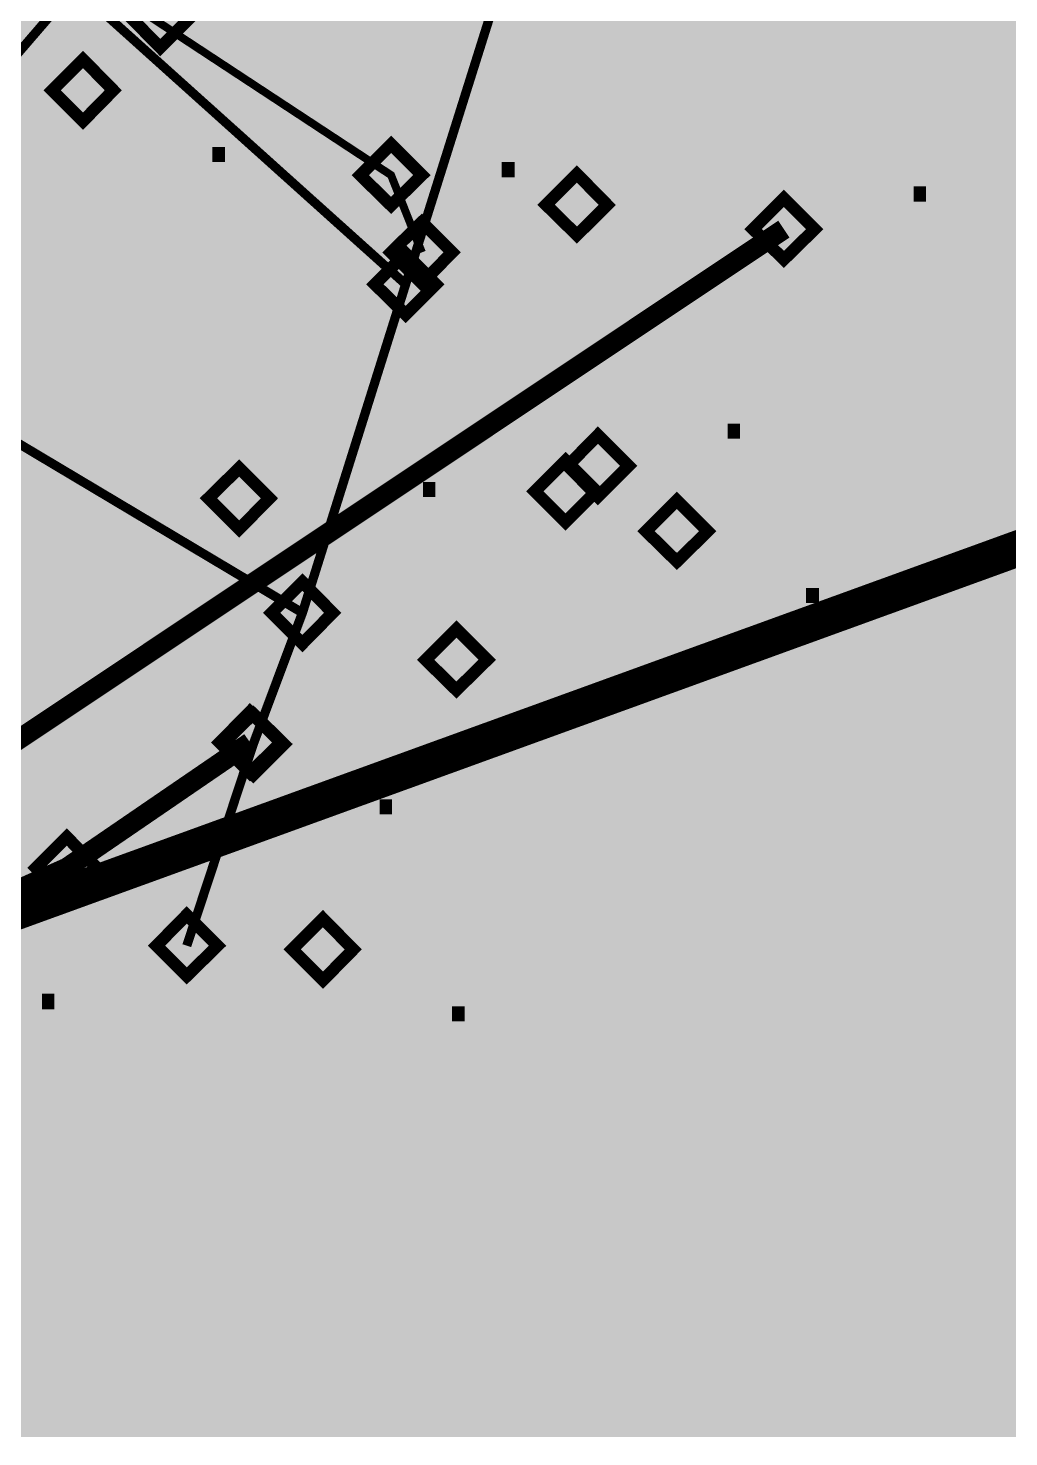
# Model space of a CAD drawing. Header units: millimetres. Extents: x 92 to 588, y 96 to 434.
# Drawn here: x 475.3 to 507.31, y 223.9 to 269.89 of the extents above; entities that cross this region are included whole.
import ezdxf

# ---------------------------------------------------------------- set-up
doc = ezdxf.new("R2010")
doc.units = ezdxf.units.MM
doc.layers.add('H', color=7, linetype='Continuous')
doc.layers.add('P', color=7, linetype='Continuous')

msp = doc.modelspace()

# ---------------------------------------------------------------- hatches: boundary and pattern name
at = {"layer": 'H', "linetype": 'Continuous'}
for points in [[(291.162, 223.903), (291.162, 433.788), (588.166, 433.788), (588.166, 223.903), (291.162, 223.903)], [(479.616, 269.252), (478.628, 270.258), (479.616, 271.263), (480.621, 270.258), (479.616, 269.252)], [(477.094, 266.853), (476.088, 267.859), (477.094, 268.864), (478.081, 267.859), (477.094, 266.853)], [(477.411, 265.513), (478.593, 267.788), (477.27, 267.788), (477.27, 268.088), (478.91, 268.088), (478.91, 267.7), (477.781, 265.513), (477.411, 265.513)], [(480.251, 265.513), (480.251, 266.395), (480.251, 266.677), (480.251, 267.682), (479.369, 266.677), (480.251, 266.677), (480.251, 266.395), (479.104, 266.395), (479.104, 266.765), (480.269, 268.088), (480.586, 268.088), (480.586, 266.677), (480.886, 266.677), (480.886, 266.395), (480.586, 266.395), (480.586, 265.513), (480.251, 265.513)], [(482.473, 265.513), (482.473, 265.777), (482.95, 265.777), (482.95, 267.506), (482.473, 267.506), (482.473, 267.735), (482.597, 267.753), (482.791, 267.788), (482.861, 267.823), (482.897, 267.841), (482.95, 267.894), (483.003, 268), (483.003, 268.106), (483.285, 268.106), (483.285, 265.777), (483.743, 265.777), (483.743, 265.513), (482.473, 265.513)], [(492.422, 264.966), (492.245, 264.984), (492.157, 265.019), (492.087, 265.054), (491.945, 265.125), (491.893, 265.178), (491.84, 265.231), (491.751, 265.354), (491.699, 265.495), (491.663, 265.654), (491.663, 265.724), (491.681, 265.83), (491.734, 266.024), (491.787, 266.113), (491.84, 266.201), (491.998, 266.342), (492.104, 266.395), (492.245, 266.254), (492.14, 266.148), (492.087, 266.077), (492.051, 266.007), (492.016, 265.848), (492.016, 265.76), (492.016, 265.636), (492.087, 265.442), (492.157, 265.372), (492.228, 265.301), (492.404, 265.231), (492.51, 265.213), (492.616, 265.213), (492.792, 265.283), (492.863, 265.354), (492.933, 265.425), (492.986, 265.601), (493.004, 265.707), (492.986, 265.777), (492.969, 265.901), (492.933, 265.954), (492.898, 266.007), (492.775, 266.095), (492.686, 266.148), (492.633, 266.183), (492.528, 266.218), (492.439, 266.254), (492.316, 266.307), (492.245, 266.254), (492.104, 266.395), (492.016, 266.465), (491.875, 266.589), (491.822, 266.642), (491.787, 266.712), (491.734, 266.889), (491.734, 266.977), (491.734, 267.047), (491.769, 267.188), (491.822, 267.312), (491.893, 267.418), (491.945, 267.471), (492.016, 267.506), (492.14, 267.577), (492.281, 267.629), (492.422, 267.665), (492.51, 267.665), (492.598, 267.665), (492.757, 267.629), (492.898, 267.594), (493.021, 267.524), (493.127, 267.435), (493.198, 267.33), (493.251, 267.206), (493.286, 267.065), (493.286, 266.994), (493.286, 266.924), (493.233, 266.748), (493.18, 266.659), (493.127, 266.571), (492.986, 266.448), (492.898, 266.395), (492.757, 266.536), (492.863, 266.659), (492.898, 266.712), (492.916, 266.783), (492.951, 266.924), (492.951, 266.994), (492.951, 267.083), (492.88, 267.224), (492.827, 267.294), (492.81, 267.312), (492.739, 267.365), (492.616, 267.4), (492.51, 267.4), (492.422, 267.4), (492.263, 267.347), (492.192, 267.294), (492.175, 267.277), (492.122, 267.206), (492.087, 267.1), (492.087, 267.012), (492.087, 266.959), (492.104, 266.853), (492.14, 266.8), (492.175, 266.765), (492.263, 266.677), (492.334, 266.642), (492.386, 266.606), (492.492, 266.553), (492.598, 266.518), (492.686, 266.483), (492.757, 266.536), (492.898, 266.395), (493.004, 266.324), (493.18, 266.201), (493.233, 266.13), (493.286, 266.042), (493.339, 265.848), (493.357, 265.742), (493.357, 265.654), (493.321, 265.495), (493.268, 265.372), (493.163, 265.231), (493.11, 265.178), (493.057, 265.125), (492.916, 265.037), (492.757, 264.984), (492.598, 264.966), (492.422, 264.966)], [(494.362, 264.966), (494.186, 264.984), (494.115, 265.019), (494.027, 265.054), (493.903, 265.125), (493.833, 265.178), (493.78, 265.231), (493.709, 265.354), (493.674, 265.425), (493.639, 265.495), (493.621, 265.654), (493.621, 265.724), (493.621, 265.83), (493.674, 266.024), (493.727, 266.113), (493.78, 266.201), (493.956, 266.342), (494.045, 266.395), (494.186, 266.254), (494.08, 266.148), (494.045, 266.077), (494.009, 266.007), (493.974, 265.848), (493.956, 265.76), (493.974, 265.636), (494.045, 265.442), (494.097, 265.372), (494.186, 265.301), (494.362, 265.231), (494.468, 265.213), (494.574, 265.213), (494.75, 265.283), (494.803, 265.354), (494.874, 265.425), (494.944, 265.601), (494.944, 265.707), (494.944, 265.777), (494.909, 265.901), (494.874, 265.954), (494.838, 266.007), (494.715, 266.095), (494.644, 266.148), (494.574, 266.183), (494.485, 266.218), (494.38, 266.254), (494.256, 266.307), (494.186, 266.254), (494.045, 266.395), (493.956, 266.465), (493.815, 266.589), (493.762, 266.642), (493.727, 266.712), (493.674, 266.889), (493.674, 266.977), (493.674, 267.047), (493.709, 267.188), (493.762, 267.312), (493.85, 267.418), (493.903, 267.471), (493.956, 267.506), (494.08, 267.577), (494.221, 267.629), (494.38, 267.665), (494.45, 267.665), (494.538, 267.665), (494.697, 267.629), (494.838, 267.594), (494.962, 267.524), (495.015, 267.471), (495.068, 267.435), (495.156, 267.33), (495.209, 267.206), (495.226, 267.065), (495.226, 266.994), (495.226, 266.924), (495.173, 266.748), (495.138, 266.659), (495.085, 266.571), (494.926, 266.448), (494.838, 266.395), (494.715, 266.536), (494.803, 266.659), (494.838, 266.712), (494.874, 266.783), (494.891, 266.924), (494.891, 266.994), (494.891, 267.083), (494.838, 267.224), (494.785, 267.294), (494.75, 267.312), (494.68, 267.365), (494.556, 267.4), (494.45, 267.4), (494.362, 267.4), (494.203, 267.347), (494.15, 267.294), (494.115, 267.277), (494.08, 267.206), (494.027, 267.1), (494.027, 267.012), (494.027, 266.959), (494.062, 266.853), (494.08, 266.8), (494.115, 266.765), (494.221, 266.677), (494.274, 266.642), (494.327, 266.606), (494.433, 266.553), (494.538, 266.518), (494.644, 266.483), (494.715, 266.536), (494.838, 266.395), (494.944, 266.324), (495.12, 266.201), (495.191, 266.13), (495.244, 266.042), (495.297, 265.848), (495.297, 265.742), (495.297, 265.654), (495.262, 265.495), (495.209, 265.372), (495.12, 265.231), (495.05, 265.178), (494.997, 265.125), (494.856, 265.037), (494.715, 264.984), (494.538, 264.966), (494.362, 264.966)], [(486.865, 265.019), (488.047, 267.294), (486.724, 267.294), (486.724, 267.594), (488.365, 267.594), (488.365, 267.206), (487.236, 265.019), (486.865, 265.019)], [(488.894, 265.019), (488.894, 265.283), (489.353, 265.283), (489.353, 267.012), (488.894, 267.012), (488.894, 267.241), (489.017, 267.259), (489.211, 267.294), (489.282, 267.33), (489.353, 267.4), (489.405, 267.506), (489.423, 267.612), (489.688, 267.612), (489.688, 265.283), (490.146, 265.283), (490.146, 265.019), (488.894, 265.019)], [(500.306, 264.225), (501.488, 266.501), (500.148, 266.501), (500.148, 266.8), (501.788, 266.8), (501.788, 266.412), (500.659, 264.225), (500.306, 264.225)], [(502.317, 264.225), (502.317, 264.472), (502.776, 264.472), (502.776, 266.218), (502.317, 266.218), (502.317, 266.448), (502.441, 266.448), (502.635, 266.483), (502.705, 266.518), (502.776, 266.606), (502.829, 266.712), (502.846, 266.818), (503.111, 266.818), (503.111, 264.472), (503.57, 264.472), (503.57, 264.225), (502.317, 264.225)], [(506.18, 264.225), (506.18, 265.107), (506.18, 265.389), (506.18, 266.395), (505.298, 265.389), (506.18, 265.389), (506.18, 265.107), (505.034, 265.107), (505.034, 265.478), (506.198, 266.8), (506.515, 266.8), (506.515, 265.389), (506.815, 265.389), (506.815, 265.107), (506.515, 265.107), (506.515, 264.225), (506.18, 264.225)], [(481.309, 265.513), (481.309, 266.007), (481.733, 266.007), (481.733, 265.513), (481.309, 265.513)], [(487.148, 264.102), (486.142, 265.089), (487.148, 266.095), (488.153, 265.089), (487.148, 264.102)], [(490.764, 265.019), (490.764, 265.513), (491.187, 265.513), (491.187, 265.019), (490.764, 265.019)], [(493.215, 263.132), (492.21, 264.119), (493.215, 265.125), (494.203, 264.119), (493.215, 263.132)], [(504.205, 264.225), (504.205, 264.719), (504.61, 264.719), (504.61, 264.225), (504.205, 264.225)], [(499.971, 262.338), (498.966, 263.326), (499.971, 264.331), (500.977, 263.326), (499.971, 262.338)], [(488.153, 261.562), (487.148, 262.567), (488.153, 263.555), (489.141, 262.567), (488.153, 261.562)], [(487.624, 260.539), (486.619, 261.526), (487.624, 262.532), (488.612, 261.526), (487.624, 260.539)], [(487.624, 260.539), (486.619, 261.526), (487.624, 262.532), (488.612, 261.526), (487.624, 260.539)], [(473.601, 259.18), (474.483, 261.756), (474.906, 261.756), (475.771, 259.18), (475.4, 259.18), (475.171, 259.904), (475.083, 260.186), (474.677, 261.403), (474.289, 260.186), (475.083, 260.186), (475.171, 259.904), (474.183, 259.904), (473.954, 259.18), (473.601, 259.18)], [(478.487, 258.986), (478.487, 261.579), (479.14, 261.579), (479.245, 261.579), (479.44, 261.562), (479.528, 261.544), (479.598, 261.509), (479.739, 261.456), (479.81, 261.421), (479.88, 261.368), (479.986, 261.244), (480.039, 261.156), (480.075, 261.085), (480.11, 260.909), (480.11, 260.803), (480.11, 260.715), (480.092, 260.556), (480.057, 260.486), (480.022, 260.398), (479.933, 260.274), (479.898, 260.221), (479.828, 260.151), (479.669, 260.062), (479.581, 260.027), (479.475, 259.992), (479.245, 259.957), (479.122, 259.957), (478.822, 259.957), (478.822, 260.256), (479.069, 260.256), (479.263, 260.256), (479.404, 260.274), (479.457, 260.309), (479.563, 260.362), (479.616, 260.398), (479.651, 260.45), (479.704, 260.521), (479.722, 260.574), (479.757, 260.662), (479.757, 260.786), (479.757, 260.856), (479.739, 260.962), (479.704, 261.015), (479.686, 261.068), (479.616, 261.156), (479.581, 261.174), (479.492, 261.227), (479.387, 261.262), (479.263, 261.279), (479.104, 261.279), (478.822, 261.279), (478.822, 260.256), (478.822, 259.957), (478.822, 258.986), (478.487, 258.986)], [(480.568, 258.986), (480.568, 259.251), (481.027, 259.251), (481.027, 260.98), (480.568, 260.98), (480.568, 261.227), (480.692, 261.227), (480.886, 261.262), (480.956, 261.297), (480.974, 261.315), (481.027, 261.368), (481.08, 261.491), (481.098, 261.579), (481.362, 261.579), (481.362, 259.251), (481.821, 259.251), (481.821, 258.986), (480.568, 258.986)], [(484.255, 258.986), (484.255, 261.262), (483.391, 261.262), (483.391, 261.579), (485.454, 261.579), (485.454, 261.262), (484.59, 261.262), (484.59, 258.986), (484.255, 258.986)], [(485.754, 258.986), (485.754, 261.579), (486.442, 261.579), (486.707, 261.579), (486.865, 261.562), (486.936, 261.544), (487.06, 261.509), (487.13, 261.473), (487.201, 261.438), (487.289, 261.332), (487.324, 261.279), (487.359, 261.209), (487.395, 261.068), (487.395, 260.997), (487.395, 260.909), (487.342, 260.733), (487.289, 260.662), (487.254, 260.592), (487.112, 260.486), (487.024, 260.433), (486.901, 260.609), (486.936, 260.644), (486.989, 260.697), (487.007, 260.75), (487.024, 260.838), (487.042, 260.944), (487.024, 261.033), (487.007, 261.103), (486.936, 261.191), (486.901, 261.209), (486.813, 261.262), (486.724, 261.279), (486.601, 261.279), (486.442, 261.279), (486.107, 261.279), (486.107, 260.521), (486.495, 260.521), (486.636, 260.521), (486.742, 260.539), (486.813, 260.556), (486.901, 260.609), (487.024, 260.433), (487.148, 260.398), (487.007, 260.133), (486.954, 260.168), (486.865, 260.203), (486.777, 260.221), (486.654, 260.239), (486.495, 260.239), (486.107, 260.239), (486.107, 259.286), (486.389, 259.286), (486.601, 259.286), (486.742, 259.304), (486.813, 259.322), (486.918, 259.357), (486.971, 259.392), (487.024, 259.427), (487.095, 259.498), (487.112, 259.551), (487.13, 259.586), (487.148, 259.71), (487.165, 259.763), (487.148, 259.833), (487.13, 259.957), (487.112, 260.009), (487.095, 260.062), (487.007, 260.133), (487.148, 260.398), (487.324, 260.274), (487.395, 260.203), (487.448, 260.115), (487.518, 259.904), (487.518, 259.78), (487.518, 259.692), (487.483, 259.516), (487.412, 259.374), (487.306, 259.251), (487.254, 259.198), (487.165, 259.145), (487.024, 259.057), (486.936, 259.039), (486.848, 259.022), (486.636, 258.986), (486.495, 258.986), (485.754, 258.986)], [(482.279, 259.957), (482.279, 260.274), (483.25, 260.274), (483.25, 259.957), (482.279, 259.957)], [(494.239, 256.482), (495.42, 258.775), (494.08, 258.775), (494.08, 259.075), (495.72, 259.075), (495.72, 258.687), (494.609, 256.482), (494.239, 256.482)], [(496.055, 256.482), (496.055, 256.852), (496.214, 257.011), (496.373, 257.17), (496.532, 257.311), (496.673, 257.469), (496.814, 257.628), (497.008, 257.893), (497.078, 257.999), (497.114, 258.087), (497.184, 258.298), (497.184, 258.404), (497.167, 258.51), (497.149, 258.581), (497.131, 258.634), (497.078, 258.687), (497.061, 258.722), (496.99, 258.775), (496.92, 258.792), (496.831, 258.828), (496.743, 258.828), (496.637, 258.828), (496.549, 258.81), (496.461, 258.775), (496.373, 258.739), (496.302, 258.722), (496.232, 258.669), (496.161, 258.634), (496.126, 258.598), (496.108, 258.969), (496.214, 259.022), (496.408, 259.075), (496.496, 259.092), (496.673, 259.128), (496.761, 259.128), (496.849, 259.128), (497.008, 259.11), (497.149, 259.057), (497.272, 258.986), (497.325, 258.933), (497.378, 258.881), (497.449, 258.775), (497.502, 258.651), (497.537, 258.493), (497.537, 258.422), (497.519, 258.263), (497.502, 258.14), (497.466, 258.016), (497.396, 257.893), (497.325, 257.787), (497.237, 257.681), (497.149, 257.558), (497.061, 257.452), (496.884, 257.275), (496.69, 257.081), (496.496, 256.905), (496.373, 256.782), (497.643, 256.782), (497.643, 256.482), (496.055, 256.482)], [(500.112, 256.482), (500.112, 257.381), (500.112, 257.663), (500.112, 258.669), (499.248, 257.663), (500.112, 257.663), (500.112, 257.381), (498.966, 257.381), (498.966, 257.734), (500.13, 259.075), (500.447, 259.075), (500.447, 257.663), (500.747, 257.663), (500.747, 257.381), (500.447, 257.381), (500.447, 256.482), (500.112, 256.482)], [(501.241, 256.482), (501.241, 256.746), (501.717, 256.746), (501.717, 258.493), (501.241, 258.493), (501.241, 258.722), (501.365, 258.722), (501.559, 258.757), (501.629, 258.792), (501.665, 258.81), (501.717, 258.863), (501.77, 258.986), (501.77, 259.075), (502.053, 259.075), (502.053, 256.746), (502.494, 256.746), (502.494, 256.482), (501.241, 256.482)], [(484.29, 254.577), (485.472, 256.852), (484.131, 256.852), (484.131, 257.17), (485.772, 257.17), (485.772, 256.782), (484.661, 254.577), (484.29, 254.577)], [(486.777, 254.524), (486.689, 254.524), (486.495, 254.541), (486.389, 254.577), (486.213, 254.612), (486.072, 254.683), (486.072, 255.053), (486.213, 254.965), (486.389, 254.894), (486.477, 254.859), (486.671, 254.824), (486.76, 254.824), (486.865, 254.824), (486.971, 254.859), (487.024, 254.877), (487.112, 254.929), (487.148, 254.965), (487.218, 255.053), (487.254, 255.141), (487.271, 255.176), (487.289, 255.3), (487.289, 255.441), (487.271, 255.547), (487.254, 255.6), (487.236, 255.635), (487.165, 255.723), (487.13, 255.741), (487.06, 255.794), (486.971, 255.811), (486.865, 255.829), (486.742, 255.829), (486.601, 255.829), (486.601, 256.129), (486.724, 256.129), (486.83, 256.129), (487.024, 256.182), (487.095, 256.235), (487.13, 256.27), (487.183, 256.323), (487.236, 256.446), (487.236, 256.552), (487.236, 256.605), (487.218, 256.693), (487.201, 256.729), (487.183, 256.764), (487.13, 256.817), (487.042, 256.87), (486.971, 256.905), (486.883, 256.905), (486.795, 256.923), (486.707, 256.905), (486.601, 256.887), (486.513, 256.87), (486.425, 256.834), (486.336, 256.799), (486.283, 256.764), (486.213, 256.729), (486.16, 256.693), (486.142, 257.064), (486.266, 257.117), (486.46, 257.17), (486.548, 257.187), (486.724, 257.205), (486.813, 257.223), (486.989, 257.205), (487.13, 257.187), (487.183, 257.152), (487.306, 257.099), (487.359, 257.064), (487.412, 257.028), (487.5, 256.923), (487.536, 256.87), (487.571, 256.799), (487.589, 256.676), (487.589, 256.588), (487.589, 256.482), (487.518, 256.305), (487.448, 256.217), (487.377, 256.147), (487.218, 256.041), (487.112, 256.005), (487.201, 255.97), (487.289, 255.935), (487.377, 255.882), (487.465, 255.829), (487.5, 255.776), (487.571, 255.688), (487.589, 255.635), (487.624, 255.564), (487.642, 255.423), (487.642, 255.353), (487.642, 255.265), (487.606, 255.106), (487.589, 255.018), (487.553, 254.947), (487.465, 254.824), (487.412, 254.771), (487.359, 254.7), (487.218, 254.612), (487.148, 254.577), (487.06, 254.559), (486.883, 254.524), (486.777, 254.524)], [(489.846, 254.524), (489.652, 254.524), (489.476, 254.559), (489.3, 254.612), (489.176, 254.665), (489.176, 255.035), (489.247, 255), (489.3, 254.965), (489.388, 254.929), (489.476, 254.894), (489.564, 254.859), (489.652, 254.841), (489.741, 254.824), (489.846, 254.824), (489.952, 254.824), (490.058, 254.859), (490.093, 254.877), (490.182, 254.947), (490.217, 254.982), (490.287, 255.071), (490.323, 255.159), (490.358, 255.265), (490.358, 255.406), (490.358, 255.476), (490.34, 255.582), (490.323, 255.635), (490.305, 255.67), (490.252, 255.741), (490.217, 255.776), (490.164, 255.811), (490.076, 255.847), (490.023, 255.864), (489.917, 255.882), (489.776, 255.9), (489.635, 255.882), (489.494, 255.864), (489.37, 255.847), (489.282, 255.829), (489.282, 257.17), (490.693, 257.17), (490.693, 256.852), (489.617, 256.852), (489.617, 256.164), (489.67, 256.182), (489.741, 256.182), (489.794, 256.182), (489.846, 256.182), (490.023, 256.182), (490.182, 256.147), (490.252, 256.129), (490.376, 256.076), (490.446, 256.023), (490.499, 255.97), (490.605, 255.847), (490.64, 255.776), (490.675, 255.706), (490.711, 255.512), (490.711, 255.406), (490.711, 255.3), (490.675, 255.141), (490.64, 255.053), (490.623, 254.982), (490.534, 254.841), (490.481, 254.771), (490.429, 254.718), (490.287, 254.63), (490.217, 254.594), (490.129, 254.559), (489.952, 254.524), (489.846, 254.524)], [(491.769, 254.524), (491.593, 254.541), (491.522, 254.577), (491.434, 254.612), (491.31, 254.683), (491.258, 254.735), (491.205, 254.788), (491.116, 254.912), (491.064, 255.053), (491.028, 255.212), (491.028, 255.282), (491.028, 255.388), (491.081, 255.582), (491.134, 255.67), (491.205, 255.758), (491.363, 255.9), (491.469, 255.953), (491.61, 255.829), (491.487, 255.706), (491.452, 255.635), (491.416, 255.564), (491.381, 255.406), (491.381, 255.318), (491.381, 255.212), (491.452, 255.018), (491.522, 254.929), (491.593, 254.859), (491.769, 254.788), (491.875, 254.771), (491.981, 254.788), (492.157, 254.841), (492.228, 254.912), (492.281, 254.982), (492.351, 255.159), (492.351, 255.265), (492.351, 255.335), (492.316, 255.476), (492.298, 255.512), (492.263, 255.564), (492.14, 255.653), (492.051, 255.706), (491.981, 255.741), (491.893, 255.776), (491.787, 255.829), (491.681, 255.864), (491.61, 255.829), (491.469, 255.953), (491.381, 256.023), (491.24, 256.147), (491.187, 256.217), (491.134, 256.288), (491.099, 256.446), (491.081, 256.535), (491.099, 256.605), (491.116, 256.746), (491.169, 256.87), (491.258, 256.976), (491.31, 257.028), (491.363, 257.081), (491.487, 257.152), (491.628, 257.187), (491.787, 257.223), (491.963, 257.223), (492.122, 257.187), (492.263, 257.152), (492.386, 257.081), (492.492, 256.993), (492.563, 256.887), (492.616, 256.764), (492.651, 256.64), (492.651, 256.57), (492.651, 256.482), (492.598, 256.305), (492.545, 256.217), (492.492, 256.129), (492.351, 256.005), (492.245, 255.953), (492.122, 256.094), (492.228, 256.217), (492.245, 256.288), (492.281, 256.341), (492.298, 256.482), (492.298, 256.552), (492.298, 256.64), (492.245, 256.782), (492.192, 256.852), (492.157, 256.87), (492.087, 256.923), (491.963, 256.958), (491.875, 256.958), (491.769, 256.958), (491.628, 256.905), (491.557, 256.87), (491.522, 256.834), (491.487, 256.782), (491.434, 256.658), (491.434, 256.588), (491.434, 256.517), (491.469, 256.411), (491.505, 256.358), (491.54, 256.323), (491.628, 256.235), (491.681, 256.199), (491.84, 256.129), (491.963, 256.076), (492.051, 256.041), (492.122, 256.094), (492.245, 255.953), (492.369, 255.882), (492.528, 255.758), (492.598, 255.688), (492.651, 255.6), (492.704, 255.406), (492.704, 255.3), (492.704, 255.212), (492.686, 255.071), (492.616, 254.929), (492.528, 254.806), (492.475, 254.735), (492.404, 254.683), (492.281, 254.612), (492.122, 254.541), (491.963, 254.524), (491.769, 254.524)], [(493.903, 254.594), (492.916, 255.6), (493.903, 256.605), (494.909, 255.6), (493.903, 254.594)], [(498.137, 256.482), (498.137, 256.976), (498.542, 256.976), (498.542, 256.482), (498.137, 256.482)], [(476.194, 253.501), (476.106, 253.501), (475.912, 253.518), (475.806, 253.554), (475.63, 253.589), (475.488, 253.659), (475.488, 254.03), (475.63, 253.942), (475.806, 253.871), (475.894, 253.836), (476.088, 253.801), (476.176, 253.801), (476.282, 253.801), (476.388, 253.836), (476.441, 253.853), (476.529, 253.906), (476.564, 253.942), (476.635, 254.03), (476.67, 254.118), (476.688, 254.153), (476.705, 254.277), (476.705, 254.347), (476.705, 254.418), (476.688, 254.524), (476.67, 254.577), (476.653, 254.612), (476.582, 254.683), (476.547, 254.718), (476.476, 254.771), (476.388, 254.788), (476.282, 254.806), (476.159, 254.806), (476.018, 254.806), (476.018, 255.088), (476.123, 255.088), (476.247, 255.106), (476.441, 255.159), (476.511, 255.212), (476.547, 255.229), (476.6, 255.3), (476.653, 255.423), (476.653, 255.529), (476.653, 255.582), (476.635, 255.67), (476.617, 255.706), (476.6, 255.741), (476.547, 255.794), (476.529, 255.811), (476.459, 255.847), (476.37, 255.864), (476.3, 255.882), (476.212, 255.882), (476.106, 255.882), (476.018, 255.864), (475.929, 255.847), (475.841, 255.811), (475.753, 255.776), (475.682, 255.741), (475.63, 255.706), (475.577, 255.67), (475.559, 256.023), (475.682, 256.094), (475.859, 256.147), (475.965, 256.164), (476.141, 256.182), (476.229, 256.182), (476.406, 256.182), (476.547, 256.147), (476.6, 256.129), (476.723, 256.076), (476.776, 256.041), (476.829, 256.005), (476.917, 255.9), (476.952, 255.847), (476.97, 255.776), (477.005, 255.653), (477.005, 255.564), (477.005, 255.459), (476.935, 255.282), (476.864, 255.194), (476.794, 255.123), (476.635, 255.018), (476.529, 254.982), (476.617, 254.947), (476.705, 254.912), (476.794, 254.859), (476.882, 254.788), (476.917, 254.753), (476.988, 254.665), (477.005, 254.612), (477.041, 254.541), (477.058, 254.4), (477.058, 254.242), (477.023, 254.065), (477.005, 253.995), (476.97, 253.924), (476.882, 253.801), (476.829, 253.73), (476.776, 253.677), (476.635, 253.589), (476.564, 253.554), (476.476, 253.536), (476.3, 253.501), (476.194, 253.501)], [(477.587, 253.554), (478.769, 255.829), (477.446, 255.829), (477.446, 256.129), (479.087, 256.129), (479.087, 255.741), (477.958, 253.554), (477.587, 253.554)], [(492.845, 253.765), (491.84, 254.771), (492.845, 255.776), (493.85, 254.771), (492.845, 253.765)], [(482.191, 253.536), (481.186, 254.541), (482.191, 255.529), (483.179, 254.541), (482.191, 253.536)], [(488.188, 254.577), (488.188, 255.071), (488.594, 255.071), (488.594, 254.577), (488.188, 254.577)], [(496.479, 252.478), (495.473, 253.465), (496.479, 254.471), (497.484, 253.465), (496.479, 252.478)], [(496.796, 251.119), (497.978, 253.395), (496.655, 253.395), (496.655, 253.712), (498.295, 253.712), (498.295, 253.324), (497.167, 251.119), (496.796, 251.119)], [(499.301, 251.067), (499.195, 251.067), (499.001, 251.084), (498.913, 251.119), (498.736, 251.172), (498.595, 251.225), (498.595, 251.596), (498.736, 251.508), (498.913, 251.437), (499.001, 251.402), (499.177, 251.366), (499.283, 251.366), (499.389, 251.366), (499.495, 251.402), (499.548, 251.419), (499.636, 251.472), (499.671, 251.508), (499.724, 251.596), (499.777, 251.684), (499.795, 251.719), (499.812, 251.843), (499.812, 251.984), (499.795, 252.09), (499.76, 252.143), (499.742, 252.178), (499.689, 252.266), (499.654, 252.284), (499.583, 252.337), (499.477, 252.354), (499.371, 252.372), (499.125, 252.372), (499.125, 252.672), (499.23, 252.672), (499.354, 252.672), (499.53, 252.725), (499.618, 252.778), (499.654, 252.813), (499.707, 252.866), (499.76, 252.989), (499.76, 253.095), (499.76, 253.148), (499.742, 253.236), (499.724, 253.271), (499.707, 253.307), (499.654, 253.36), (499.618, 253.377), (499.565, 253.413), (499.477, 253.448), (499.389, 253.448), (499.301, 253.465), (499.213, 253.448), (499.125, 253.43), (499.036, 253.413), (498.93, 253.377), (498.86, 253.342), (498.789, 253.307), (498.736, 253.271), (498.684, 253.236), (498.666, 253.607), (498.789, 253.659), (498.966, 253.712), (499.072, 253.73), (499.248, 253.748), (499.336, 253.765), (499.513, 253.748), (499.636, 253.73), (499.707, 253.695), (499.83, 253.642), (499.883, 253.607), (499.936, 253.571), (500.024, 253.465), (500.059, 253.413), (500.077, 253.342), (500.112, 253.218), (500.112, 253.13), (500.112, 253.024), (500.042, 252.848), (499.971, 252.76), (499.901, 252.689), (499.724, 252.583), (499.636, 252.548), (499.724, 252.513), (499.812, 252.478), (499.901, 252.425), (499.989, 252.372), (500.024, 252.319), (500.077, 252.231), (500.112, 252.178), (500.13, 252.107), (500.165, 251.966), (500.165, 251.896), (500.165, 251.807), (500.13, 251.649), (500.095, 251.56), (500.077, 251.49), (499.989, 251.366), (499.936, 251.313), (499.865, 251.243), (499.742, 251.155), (499.654, 251.119), (499.583, 251.102), (499.389, 251.067), (499.301, 251.067)], [(502.352, 251.067), (502.176, 251.067), (502, 251.102), (501.823, 251.155), (501.682, 251.208), (501.682, 251.578), (501.753, 251.543), (501.894, 251.472), (501.982, 251.437), (502.088, 251.402), (502.176, 251.384), (502.264, 251.366), (502.37, 251.366), (502.476, 251.366), (502.564, 251.402), (502.617, 251.419), (502.705, 251.49), (502.74, 251.525), (502.793, 251.613), (502.829, 251.702), (502.864, 251.807), (502.864, 251.948), (502.864, 252.019), (502.846, 252.125), (502.829, 252.178), (502.811, 252.213), (502.758, 252.284), (502.723, 252.319), (502.688, 252.354), (502.599, 252.389), (502.546, 252.407), (502.423, 252.425), (502.3, 252.442), (502.158, 252.425), (502.017, 252.407), (501.876, 252.389), (501.788, 252.372), (501.788, 253.712), (503.199, 253.712), (503.199, 253.395), (502.123, 253.395), (502.123, 252.707), (502.194, 252.725), (502.3, 252.725), (502.352, 252.725), (502.546, 252.725), (502.688, 252.689), (502.758, 252.672), (502.899, 252.619), (502.952, 252.566), (503.023, 252.513), (503.111, 252.389), (503.146, 252.319), (503.181, 252.248), (503.217, 252.054), (503.217, 251.948), (503.217, 251.843), (503.199, 251.684), (503.164, 251.596), (503.129, 251.525), (503.04, 251.384), (502.987, 251.313), (502.935, 251.261), (502.811, 251.172), (502.723, 251.137), (502.635, 251.102), (502.458, 251.067), (502.352, 251.067)], [(504.293, 251.067), (504.116, 251.084), (504.028, 251.119), (503.958, 251.155), (503.816, 251.225), (503.764, 251.278), (503.711, 251.331), (503.622, 251.455), (503.57, 251.596), (503.552, 251.754), (503.552, 251.843), (503.552, 251.931), (503.605, 252.125), (503.658, 252.213), (503.711, 252.301), (503.887, 252.442), (503.975, 252.495), (504.116, 252.372), (504.01, 252.248), (503.975, 252.178), (503.94, 252.107), (503.887, 251.948), (503.887, 251.86), (503.905, 251.754), (503.975, 251.56), (504.028, 251.472), (504.099, 251.402), (504.293, 251.331), (504.381, 251.313), (504.487, 251.331), (504.663, 251.384), (504.734, 251.455), (504.804, 251.525), (504.857, 251.702), (504.875, 251.807), (504.875, 251.878), (504.84, 252.019), (504.804, 252.054), (504.769, 252.107), (504.645, 252.195), (504.575, 252.248), (504.504, 252.284), (504.416, 252.319), (504.31, 252.372), (504.187, 252.407), (504.116, 252.372), (503.975, 252.495), (503.887, 252.566), (503.746, 252.689), (503.693, 252.76), (503.658, 252.83), (503.605, 252.989), (503.605, 253.077), (503.605, 253.148), (503.64, 253.289), (503.693, 253.413), (503.781, 253.518), (503.834, 253.571), (503.887, 253.624), (504.01, 253.695), (504.152, 253.73), (504.31, 253.765), (504.381, 253.765), (504.469, 253.765), (504.628, 253.73), (504.769, 253.695), (504.892, 253.624), (504.998, 253.536), (505.086, 253.43), (505.139, 253.307), (505.157, 253.183), (505.157, 253.113), (505.157, 253.024), (505.104, 252.848), (505.069, 252.76), (504.998, 252.672), (504.857, 252.548), (504.769, 252.495), (504.628, 252.636), (504.734, 252.76), (504.769, 252.83), (504.787, 252.883), (504.822, 253.024), (504.822, 253.095), (504.822, 253.183), (504.751, 253.324), (504.698, 253.395), (504.681, 253.413), (504.61, 253.465), (504.487, 253.501), (504.381, 253.501), (504.293, 253.501), (504.134, 253.448), (504.081, 253.413), (504.046, 253.377), (503.993, 253.324), (503.958, 253.201), (503.958, 253.13), (503.958, 253.06), (503.993, 252.954), (504.01, 252.901), (504.046, 252.866), (504.134, 252.778), (504.205, 252.742), (504.257, 252.707), (504.363, 252.672), (504.469, 252.619), (504.557, 252.583), (504.628, 252.636), (504.769, 252.495), (504.875, 252.425), (505.051, 252.301), (505.104, 252.231), (505.157, 252.143), (505.228, 251.948), (505.228, 251.843), (505.228, 251.754), (505.192, 251.613), (505.139, 251.472), (505.051, 251.349), (504.981, 251.278), (504.928, 251.225), (504.787, 251.155), (504.645, 251.084), (504.469, 251.067), (504.293, 251.067)], [(484.52, 249.532), (484.52, 252.125), (485.278, 252.125), (485.472, 252.09), (485.56, 252.072), (485.631, 252.054), (485.772, 252.001), (485.842, 251.966), (485.913, 251.913), (486.019, 251.772), (486.072, 251.702), (486.107, 251.631), (486.142, 251.437), (486.142, 251.331), (486.142, 251.261), (486.107, 251.102), (486.089, 251.014), (486.054, 250.943), (485.966, 250.82), (485.913, 250.767), (485.842, 250.696), (485.701, 250.608), (485.613, 250.573), (485.507, 250.537), (485.278, 250.502), (485.155, 250.502), (484.855, 250.502), (484.855, 250.784), (485.084, 250.784), (485.278, 250.802), (485.437, 250.82), (485.49, 250.837), (485.595, 250.908), (485.648, 250.943), (485.684, 250.978), (485.737, 251.067), (485.754, 251.119), (485.79, 251.208), (485.79, 251.331), (485.79, 251.402), (485.754, 251.508), (485.737, 251.56), (485.719, 251.613), (485.648, 251.684), (485.595, 251.719), (485.507, 251.772), (485.419, 251.807), (485.296, 251.825), (485.137, 251.825), (484.855, 251.825), (484.855, 250.784), (484.855, 250.502), (484.855, 249.532), (484.52, 249.532)], [(486.583, 249.532), (486.583, 249.797), (487.06, 249.797), (487.06, 251.525), (486.583, 251.525), (486.583, 251.772), (486.724, 251.772), (486.918, 251.807), (486.989, 251.843), (487.06, 251.913), (487.112, 252.037), (487.13, 252.125), (487.395, 252.125), (487.395, 249.797), (487.853, 249.797), (487.853, 249.532), (486.583, 249.532)], [(484.255, 249.797), (483.25, 250.802), (484.255, 251.807), (485.243, 250.802), (484.255, 249.797)], [(500.694, 251.119), (500.694, 251.613), (501.118, 251.613), (501.118, 251.119), (500.694, 251.119)], [(489.282, 248.28), (488.277, 249.267), (489.282, 250.273), (490.287, 249.267), (489.282, 248.28)], [(475.718, 246.057), (475.718, 246.428), (475.894, 246.586), (476.053, 246.745), (476.194, 246.886), (476.335, 247.045), (476.476, 247.204), (476.688, 247.468), (476.741, 247.574), (476.794, 247.662), (476.847, 247.874), (476.847, 247.98), (476.847, 248.068), (476.811, 248.156), (476.794, 248.209), (476.758, 248.262), (476.723, 248.297), (476.67, 248.35), (476.582, 248.368), (476.511, 248.403), (476.406, 248.403), (476.317, 248.403), (476.229, 248.385), (476.123, 248.35), (476.035, 248.315), (475.965, 248.28), (475.894, 248.244), (475.841, 248.209), (475.788, 248.174), (475.771, 248.544), (475.894, 248.597), (476.07, 248.65), (476.176, 248.668), (476.353, 248.703), (476.529, 248.703), (476.688, 248.668), (476.829, 248.632), (476.952, 248.562), (477.005, 248.509), (477.058, 248.456), (477.129, 248.35), (477.182, 248.209), (477.199, 248.068), (477.199, 247.997), (477.199, 247.839), (477.164, 247.715), (477.129, 247.592), (477.076, 247.468), (477.005, 247.362), (476.917, 247.257), (476.829, 247.133), (476.723, 247.027), (476.564, 246.851), (476.37, 246.657), (476.176, 246.48), (476.053, 246.357), (477.323, 246.357), (477.323, 246.057), (475.718, 246.057)], [(478.681, 246.057), (478.681, 246.957), (478.681, 247.221), (478.681, 248.244), (477.817, 247.221), (478.681, 247.221), (478.681, 246.957), (477.552, 246.957), (477.552, 247.309), (478.699, 248.65), (479.016, 248.65), (479.016, 247.221), (479.334, 247.221), (479.334, 246.957), (479.016, 246.957), (479.016, 246.057), (478.681, 246.057)], [(482.544, 245.581), (481.556, 246.569), (482.544, 247.574), (483.549, 246.569), (482.544, 245.581)], [(482.65, 245.51), (481.644, 246.516), (482.65, 247.503), (483.655, 246.516), (482.65, 245.51)], [(482.879, 244.223), (484.061, 246.498), (482.72, 246.498), (482.72, 246.816), (484.361, 246.816), (484.361, 246.428), (483.25, 244.223), (482.879, 244.223)], [(485.719, 244.223), (485.719, 245.122), (485.719, 245.387), (485.719, 246.41), (484.837, 245.387), (485.719, 245.387), (485.719, 245.122), (484.572, 245.122), (484.572, 245.475), (485.719, 246.816), (486.036, 246.816), (486.036, 245.387), (486.354, 245.387), (486.354, 245.122), (486.036, 245.122), (486.036, 244.223), (485.719, 244.223)], [(488.471, 244.17), (488.294, 244.205), (488.224, 244.223), (488.153, 244.258), (488.03, 244.346), (487.977, 244.399), (487.906, 244.487), (487.8, 244.664), (487.765, 244.787), (487.73, 244.911), (487.695, 245.193), (487.695, 245.528), (487.73, 245.828), (487.765, 245.969), (487.8, 246.11), (487.906, 246.339), (487.977, 246.445), (488.047, 246.533), (488.224, 246.692), (488.347, 246.745), (488.453, 246.798), (488.718, 246.851), (488.859, 246.851), (488.929, 246.851), (489.017, 246.851), (489.088, 246.833), (489.141, 246.816), (489.141, 246.498), (489.07, 246.516), (489, 246.533), (488.912, 246.551), (488.806, 246.551), (488.718, 246.551), (488.576, 246.533), (488.453, 246.48), (488.33, 246.392), (488.277, 246.339), (488.241, 246.286), (488.153, 246.145), (488.1, 245.987), (488.065, 245.793), (488.047, 245.687), (488.153, 245.51), (488.047, 245.457), (488.047, 245.404), (488.047, 245.369), (488.047, 245.334), (488.047, 245.281), (488.047, 245.157), (488.065, 244.946), (488.1, 244.858), (488.118, 244.769), (488.188, 244.646), (488.224, 244.611), (488.294, 244.523), (488.382, 244.487), (488.453, 244.452), (488.559, 244.452), (488.647, 244.47), (488.788, 244.505), (488.859, 244.575), (488.894, 244.611), (488.912, 244.646), (488.965, 244.734), (489.017, 244.911), (489.017, 245.052), (489.017, 245.122), (489, 245.263), (488.982, 245.316), (488.947, 245.369), (488.876, 245.457), (488.841, 245.493), (488.806, 245.528), (488.735, 245.563), (488.682, 245.581), (488.594, 245.581), (488.506, 245.598), (488.382, 245.581), (488.277, 245.563), (488.153, 245.51), (488.047, 245.687), (488.171, 245.775), (488.294, 245.828), (488.365, 245.845), (488.506, 245.881), (488.594, 245.881), (488.735, 245.863), (488.859, 245.845), (488.912, 245.828), (489.035, 245.775), (489.088, 245.722), (489.159, 245.669), (489.264, 245.528), (489.3, 245.457), (489.335, 245.369), (489.37, 245.175), (489.37, 245.069), (489.37, 244.963), (489.335, 244.787), (489.3, 244.699), (489.264, 244.611), (489.176, 244.47), (489.123, 244.417), (489.07, 244.364), (488.929, 244.258), (488.859, 244.24), (488.788, 244.205), (488.629, 244.17), (488.471, 244.17)], [(490.464, 244.17), (490.376, 244.17), (490.199, 244.205), (490.111, 244.223), (490.04, 244.258), (489.899, 244.328), (489.846, 244.381), (489.794, 244.434), (489.705, 244.558), (489.67, 244.628), (489.652, 244.717), (489.617, 244.858), (489.617, 244.946), (489.617, 245.034), (489.688, 245.228), (489.741, 245.316), (489.794, 245.404), (489.952, 245.546), (490.058, 245.598), (490.199, 245.475), (490.093, 245.352), (490.04, 245.281), (490.005, 245.21), (489.97, 245.052), (489.97, 244.963), (489.97, 244.858), (490.04, 244.664), (490.111, 244.575), (490.182, 244.505), (490.358, 244.434), (490.464, 244.417), (490.57, 244.434), (490.746, 244.505), (490.817, 244.558), (490.87, 244.628), (490.94, 244.805), (490.94, 244.911), (490.94, 244.981), (490.922, 245.122), (490.887, 245.157), (490.852, 245.21), (490.728, 245.316), (490.64, 245.352), (490.57, 245.387), (490.481, 245.422), (490.393, 245.475), (490.27, 245.51), (490.199, 245.475), (490.058, 245.598), (489.97, 245.669), (489.829, 245.793), (489.776, 245.863), (489.741, 245.934), (489.688, 246.092), (489.688, 246.181), (489.688, 246.269), (489.705, 246.392), (489.776, 246.516), (489.846, 246.622), (489.899, 246.674), (489.952, 246.727), (490.076, 246.798), (490.217, 246.851), (490.376, 246.868), (490.464, 246.868), (490.552, 246.868), (490.711, 246.851), (490.852, 246.798), (490.975, 246.727), (491.028, 246.692), (491.081, 246.639), (491.152, 246.533), (491.205, 246.41), (491.24, 246.286), (491.24, 246.216), (491.24, 246.128), (491.187, 245.951), (491.134, 245.863), (491.081, 245.793), (490.94, 245.651), (490.852, 245.598), (490.711, 245.74), (490.817, 245.863), (490.852, 245.934), (490.87, 245.987), (490.905, 246.128), (490.905, 246.216), (490.887, 246.286), (490.834, 246.445), (490.781, 246.498), (490.746, 246.533), (490.675, 246.569), (490.552, 246.604), (490.464, 246.622), (490.376, 246.604), (490.217, 246.551), (490.146, 246.516), (490.129, 246.48), (490.076, 246.428), (490.04, 246.322), (490.023, 246.233), (490.04, 246.163), (490.058, 246.057), (490.093, 246.004), (490.129, 245.969), (490.217, 245.881), (490.27, 245.845), (490.34, 245.81), (490.446, 245.775), (490.552, 245.722), (490.64, 245.687), (490.711, 245.74), (490.852, 245.598), (490.958, 245.528), (491.116, 245.404), (491.187, 245.334), (491.24, 245.263), (491.293, 245.069), (491.31, 244.946), (491.293, 244.858), (491.275, 244.717), (491.205, 244.575), (491.116, 244.452), (491.064, 244.399), (490.993, 244.328), (490.87, 244.258), (490.711, 244.205), (490.552, 244.17), (490.464, 244.17)], [(486.777, 244.223), (486.777, 244.717), (487.183, 244.717), (487.183, 244.223), (486.777, 244.223)], [(476.564, 241.471), (475.559, 242.476), (476.564, 243.482), (477.552, 242.476), (476.564, 241.471)], [(480.48, 238.949), (479.492, 239.936), (480.48, 240.942), (481.486, 239.936), (480.48, 238.949)], [(484.925, 238.807), (483.92, 239.813), (484.925, 240.818), (485.913, 239.813), (484.925, 238.807)], [(477.411, 237.802), (477.235, 237.82), (477.041, 237.855), (476.882, 237.89), (476.741, 237.961), (476.741, 238.331), (476.811, 238.296), (476.952, 238.225), (477.041, 238.19), (477.146, 238.155), (477.235, 238.137), (477.323, 238.12), (477.411, 238.102), (477.517, 238.12), (477.623, 238.155), (477.676, 238.173), (477.746, 238.225), (477.781, 238.261), (477.852, 238.349), (477.887, 238.455), (477.923, 238.561), (477.923, 238.684), (477.923, 238.755), (477.905, 238.86), (477.887, 238.913), (477.87, 238.949), (477.817, 239.037), (477.781, 239.054), (477.746, 239.09), (477.64, 239.143), (477.587, 239.16), (477.482, 239.178), (477.358, 239.178), (477.217, 239.178), (477.076, 239.16), (476.935, 239.143), (476.847, 239.125), (476.847, 240.448), (478.258, 240.448), (478.258, 240.148), (477.182, 240.148), (477.182, 239.46), (477.235, 239.46), (477.358, 239.478), (477.411, 239.478), (477.605, 239.46), (477.746, 239.443), (477.817, 239.425), (477.94, 239.354), (478.011, 239.301), (478.064, 239.266), (478.17, 239.143), (478.205, 239.072), (478.24, 238.984), (478.275, 238.807), (478.275, 238.684), (478.275, 238.596), (478.24, 238.419), (478.222, 238.331), (478.187, 238.261), (478.099, 238.12), (478.046, 238.067), (477.993, 238.014), (477.852, 237.908), (477.781, 237.873), (477.693, 237.855), (477.517, 237.82), (477.411, 237.802)], [(478.857, 237.855), (478.857, 238.12), (479.334, 238.12), (479.334, 239.866), (478.857, 239.866), (478.857, 240.095), (478.981, 240.095), (479.175, 240.13), (479.245, 240.166), (479.281, 240.183), (479.334, 240.254), (479.387, 240.36), (479.387, 240.448), (479.669, 240.448), (479.669, 238.12), (480.11, 238.12), (480.11, 237.855), (478.857, 237.855)], [(485.243, 237.467), (486.425, 239.742), (485.084, 239.742), (485.084, 240.042), (486.724, 240.042), (486.724, 239.654), (485.613, 237.467), (485.243, 237.467)], [(488.083, 237.467), (488.083, 238.349), (488.083, 238.631), (488.083, 239.637), (487.201, 238.631), (488.083, 238.631), (488.083, 238.349), (486.936, 238.349), (486.936, 238.719), (488.083, 240.042), (488.4, 240.042), (488.4, 238.631), (488.718, 238.631), (488.718, 238.349), (488.4, 238.349), (488.4, 237.467), (488.083, 237.467)], [(490.887, 237.396), (490.781, 237.414), (490.605, 237.432), (490.534, 237.467), (490.446, 237.485), (490.323, 237.573), (490.252, 237.626), (490.217, 237.679), (490.129, 237.802), (490.093, 237.873), (490.076, 237.943), (490.04, 238.102), (490.04, 238.173), (490.04, 238.278), (490.093, 238.472), (490.146, 238.561), (490.217, 238.649), (490.376, 238.79), (490.481, 238.843), (490.623, 238.702), (490.499, 238.596), (490.464, 238.525), (490.429, 238.455), (490.393, 238.296), (490.393, 238.208), (490.393, 238.084), (490.464, 237.89), (490.534, 237.82), (490.605, 237.749), (490.781, 237.661), (490.887, 237.661), (490.993, 237.661), (491.169, 237.732), (491.24, 237.802), (491.293, 237.855), (491.363, 238.049), (491.363, 238.155), (491.363, 238.225), (491.328, 238.349), (491.31, 238.402), (491.275, 238.455), (491.152, 238.543), (491.064, 238.596), (490.993, 238.631), (490.905, 238.666), (490.799, 238.702), (490.693, 238.755), (490.623, 238.702), (490.481, 238.843), (490.393, 238.913), (490.235, 239.037), (490.199, 239.09), (490.146, 239.16), (490.111, 239.337), (490.093, 239.425), (490.111, 239.495), (490.129, 239.637), (490.182, 239.76), (490.27, 239.866), (490.323, 239.919), (490.376, 239.954), (490.499, 240.025), (490.64, 240.078), (490.799, 240.113), (490.975, 240.113), (491.134, 240.078), (491.275, 240.042), (491.399, 239.972), (491.452, 239.919), (491.505, 239.866), (491.575, 239.778), (491.628, 239.654), (491.663, 239.513), (491.663, 239.443), (491.646, 239.354), (491.61, 239.196), (491.557, 239.107), (491.505, 239.019), (491.363, 238.896), (491.258, 238.843), (491.134, 238.984), (491.24, 239.107), (491.258, 239.16), (491.293, 239.231), (491.31, 239.372), (491.31, 239.443), (491.31, 239.531), (491.258, 239.672), (491.205, 239.742), (491.169, 239.76), (491.099, 239.813), (490.975, 239.848), (490.887, 239.848), (490.781, 239.848), (490.64, 239.795), (490.57, 239.742), (490.534, 239.725), (490.499, 239.654), (490.446, 239.548), (490.446, 239.46), (490.446, 239.407), (490.481, 239.301), (490.517, 239.248), (490.552, 239.213), (490.64, 239.125), (490.693, 239.09), (490.764, 239.054), (490.852, 239.002), (490.958, 238.966), (491.064, 238.931), (491.134, 238.984), (491.258, 238.843), (491.363, 238.772), (491.54, 238.649), (491.61, 238.578), (491.663, 238.49), (491.716, 238.296), (491.716, 238.19), (491.716, 238.102), (491.681, 237.943), (491.628, 237.82), (491.54, 237.679), (491.487, 237.626), (491.416, 237.573), (491.293, 237.485), (491.134, 237.432), (490.975, 237.414), (490.887, 237.396)], [(492.863, 237.414), (492.775, 237.414), (492.616, 237.449), (492.545, 237.467), (492.475, 237.502), (492.351, 237.59), (492.281, 237.643), (492.228, 237.714), (492.122, 237.908), (492.087, 238.014), (492.051, 238.137), (492.016, 238.437), (491.998, 238.596), (491.998, 238.772), (492.034, 239.072), (492.069, 239.213), (492.104, 239.337), (492.21, 239.584), (492.281, 239.672), (492.369, 239.778), (492.545, 239.919), (492.651, 239.989), (492.757, 240.042), (493.021, 240.095), (493.163, 240.095), (493.251, 240.095), (493.321, 240.095), (493.392, 240.078), (493.462, 240.06), (493.462, 239.725), (493.392, 239.76), (493.304, 239.778), (493.215, 239.795), (493.11, 239.795), (493.039, 239.795), (492.898, 239.76), (492.757, 239.707), (492.651, 239.637), (492.598, 239.584), (492.545, 239.531), (492.475, 239.39), (492.404, 239.231), (492.369, 239.037), (492.351, 238.931), (492.475, 238.755), (492.351, 238.684), (492.351, 238.649), (492.351, 238.613), (492.351, 238.402), (492.386, 238.173), (492.404, 238.084), (492.439, 238.014), (492.492, 237.89), (492.545, 237.837), (492.616, 237.767), (492.686, 237.732), (492.775, 237.696), (492.863, 237.696), (492.969, 237.696), (493.092, 237.749), (493.163, 237.802), (493.198, 237.837), (493.233, 237.873), (493.286, 237.978), (493.321, 238.137), (493.321, 238.296), (493.321, 238.367), (493.304, 238.508), (493.268, 238.613), (493.198, 238.702), (493.145, 238.737), (493.11, 238.772), (493.039, 238.807), (493.004, 238.807), (492.916, 238.825), (492.827, 238.825), (492.704, 238.825), (492.58, 238.79), (492.475, 238.755), (492.351, 238.931), (492.492, 239.019), (492.616, 239.072), (492.686, 239.09), (492.827, 239.107), (492.898, 239.107), (493.039, 239.107), (493.163, 239.09), (493.215, 239.072), (493.339, 239.002), (493.392, 238.966), (493.462, 238.913), (493.568, 238.772), (493.604, 238.684), (493.639, 238.596), (493.674, 238.402), (493.674, 238.296), (493.674, 238.208), (493.639, 238.014), (493.621, 237.926), (493.586, 237.855), (493.498, 237.714), (493.445, 237.661), (493.374, 237.59), (493.251, 237.502), (493.18, 237.467), (493.11, 237.449), (492.951, 237.414), (492.863, 237.414)], [(475.753, 237.855), (475.753, 238.367), (476.159, 238.367), (476.159, 237.855), (475.753, 237.855)], [(489.141, 237.467), (489.141, 237.961), (489.547, 237.961), (489.547, 237.467), (489.141, 237.467)], [(476.159, 232.934), (476.07, 232.951), (475.894, 232.969), (475.806, 233.004), (475.735, 233.022), (475.594, 233.11), (475.541, 233.163), (475.488, 233.216), (475.4, 233.339), (475.365, 233.41), (475.347, 233.481), (475.312, 233.639), (475.312, 233.71), (475.312, 233.816), (475.383, 234.01), (475.435, 234.098), (475.488, 234.186), (475.647, 234.327), (475.753, 234.38), (475.894, 234.239), (475.788, 234.133), (475.735, 234.063), (475.7, 233.992), (475.665, 233.833), (475.665, 233.745), (475.665, 233.622), (475.735, 233.428), (475.806, 233.357), (475.876, 233.287), (476.053, 233.198), (476.159, 233.198), (476.265, 233.198), (476.441, 233.269), (476.511, 233.339), (476.564, 233.392), (476.635, 233.586), (476.635, 233.692), (476.635, 233.763), (476.617, 233.886), (476.582, 233.939), (476.547, 233.992), (476.423, 234.08), (476.335, 234.133), (476.282, 234.168), (476.176, 234.204), (476.088, 234.239), (475.965, 234.292), (475.894, 234.239), (475.753, 234.38), (475.665, 234.451), (475.524, 234.574), (475.471, 234.627), (475.435, 234.698), (475.383, 234.874), (475.383, 234.962), (475.383, 235.033), (475.4, 235.174), (475.471, 235.297), (475.541, 235.403), (475.594, 235.456), (475.647, 235.491), (475.788, 235.562), (475.912, 235.615), (476.07, 235.632), (476.159, 235.65), (476.247, 235.632), (476.406, 235.615), (476.547, 235.58), (476.67, 235.509), (476.723, 235.456), (476.776, 235.403), (476.847, 235.297), (476.9, 235.192), (476.935, 235.05), (476.935, 234.98), (476.935, 234.892), (476.882, 234.733), (476.829, 234.645), (476.776, 234.557), (476.635, 234.433), (476.547, 234.38), (476.406, 234.521), (476.511, 234.645), (476.547, 234.698), (476.564, 234.768), (476.6, 234.909), (476.6, 234.98), (476.582, 235.068), (476.529, 235.209), (476.476, 235.28), (476.441, 235.297), (476.37, 235.35), (476.247, 235.386), (476.159, 235.386), (476.07, 235.386), (475.912, 235.333), (475.841, 235.28), (475.824, 235.262), (475.771, 235.192), (475.735, 235.086), (475.718, 234.998), (475.735, 234.945), (475.753, 234.839), (475.788, 234.786), (475.824, 234.751), (475.912, 234.662), (475.965, 234.627), (476.035, 234.592), (476.141, 234.539), (476.247, 234.504), (476.335, 234.468), (476.406, 234.521), (476.547, 234.38), (476.653, 234.31), (476.829, 234.186), (476.882, 234.116), (476.935, 234.027), (476.988, 233.833), (477.005, 233.727), (477.005, 233.639), (476.97, 233.481), (476.9, 233.339), (476.811, 233.216), (476.758, 233.163), (476.705, 233.11), (476.564, 233.022), (476.406, 232.969), (476.247, 232.951), (476.159, 232.934)], [(477.464, 233.004), (478.646, 235.28), (477.305, 235.28), (477.305, 235.58), (478.946, 235.58), (478.946, 235.192), (477.834, 233.004), (477.464, 233.004)]]:
    msp.add_hatch(color=7, dxfattribs=at).paths.add_polyline_path(points)

# ---------------------------------------------------------------- linework, layer by layer
at = {"layer": 'P', "color": 7}
for points, const_width in [([(361.1, 426.768), (364.875, 419.165), (457.938, 234.874), (581.234, 279.624)], 1.176), ([(361.1, 426.768), (364.875, 419.165), (457.938, 234.874), (581.234, 279.624)], 0.26), ([(361.1, 426.768), (364.875, 419.165), (457.938, 234.874), (581.234, 279.624)], 0.26), ([(386.147, 388.809), (402.605, 377.784), (408.972, 364.432), (431.25, 326.914), (436.524, 304.601), (443.015, 283.54), (455.01, 253.995), (463.529, 246.11), (472.754, 245.175), (499.971, 263.326)], 0.26), ([(484.255, 250.802), (467.727, 260.662), (452.417, 269.975), (447.372, 285.85), (442.874, 301.796), (438.852, 317.265), (438.782, 327.619), (428.798, 342.577), (421.796, 356.671), (406.203, 383.076)], 0.3), ([(487.624, 261.526), (476.829, 271.228), (460.742, 279.253), (451.94, 287.985), (448.519, 304.195), (458.837, 310.069), (466.563, 320.052), (456.897, 326.49)], 0.3), ([(499.971, 263.326), (472.754, 245.175), (463.529, 246.11), (455.01, 253.995), (443.015, 283.54), (436.524, 304.601)], 0.66), ([(499.971, 263.326), (472.754, 245.175), (463.529, 246.11), (455.01, 253.995), (443.015, 283.54), (436.524, 304.601)], 0.26), ([(488.153, 262.567), (487.148, 265.089), (477.464, 271.457), (448.642, 303.401)], 0.26), ([(482.544, 246.569), (476.564, 242.476), (471.52, 240.219), (464.058, 239.848), (452.911, 244.54), (449.048, 253.307), (445.837, 263.326), (441.851, 276.29), (437.459, 290.772)], 0.66), ([(482.544, 246.569), (476.564, 242.476), (471.52, 240.219), (464.058, 239.848), (452.911, 244.54), (449.048, 253.307), (445.837, 263.326), (441.851, 276.29), (437.459, 290.772)], 0.26), ([(449.348, 237.343), (455.856, 241.524), (456.774, 250.167), (467.727, 260.662), (476.829, 271.228), (481.68, 280.188)], 0.3), ([(441.851, 276.29), (445.837, 263.326), (449.048, 253.307), (452.911, 244.54), (464.058, 239.848), (471.52, 240.219), (476.564, 242.476), (482.544, 246.569)], 0.26), ([(480.48, 239.936), (482.65, 246.516), (484.255, 250.802), (487.624, 261.526), (491.081, 272.515)], 0.3), ([(478.628, 270.258), (479.616, 269.252), (480.621, 270.258), (479.616, 271.263), (478.628, 270.258), (478.628, 270.258)], 0.4), ([(476.088, 267.859), (477.094, 266.853), (478.081, 267.859), (477.094, 268.864), (476.088, 267.859), (476.088, 267.859)], 0.4), ([(486.142, 265.089), (487.148, 264.102), (488.153, 265.089), (487.148, 266.095), (486.142, 265.089), (486.142, 265.089)], 0.4), ([(492.21, 264.119), (493.215, 263.132), (494.203, 264.119), (493.215, 265.125), (492.21, 264.119), (492.21, 264.119)], 0.4), ([(498.966, 263.326), (499.971, 262.338), (500.977, 263.326), (499.971, 264.331), (498.966, 263.326), (498.966, 263.326)], 0.4), ([(487.148, 262.567), (488.153, 261.562), (489.141, 262.567), (488.153, 263.555), (487.148, 262.567), (487.148, 262.567)], 0.4), ([(486.619, 261.526), (487.624, 260.539), (488.612, 261.526), (487.624, 262.532), (486.619, 261.526), (486.619, 261.526)], 0.4), ([(486.619, 261.526), (487.624, 260.539), (488.612, 261.526), (487.624, 262.532), (486.619, 261.526), (486.619, 261.526)], 0.4), ([(492.916, 255.6), (493.903, 254.594), (494.909, 255.6), (493.903, 256.605), (492.916, 255.6), (492.916, 255.6)], 0.4), ([(481.186, 254.541), (482.191, 253.536), (483.179, 254.541), (482.191, 255.529), (481.186, 254.541), (481.186, 254.541)], 0.4), ([(491.84, 254.771), (492.845, 253.765), (493.85, 254.771), (492.845, 255.776), (491.84, 254.771), (491.84, 254.771)], 0.4), ([(495.473, 253.465), (496.479, 252.478), (497.484, 253.465), (496.479, 254.471), (495.473, 253.465), (495.473, 253.465)], 0.4), ([(483.25, 250.802), (484.255, 249.797), (485.243, 250.802), (484.255, 251.807), (483.25, 250.802), (483.25, 250.802)], 0.4), ([(488.277, 249.267), (489.282, 248.28), (490.287, 249.267), (489.282, 250.273), (488.277, 249.267), (488.277, 249.267)], 0.4), ([(481.556, 246.569), (482.544, 245.581), (483.549, 246.569), (482.544, 247.574), (481.556, 246.569), (481.556, 246.569)], 0.4), ([(481.644, 246.516), (482.65, 245.51), (483.655, 246.516), (482.65, 247.503), (481.644, 246.516), (481.644, 246.516)], 0.4), ([(475.559, 242.476), (476.564, 241.471), (477.552, 242.476), (476.564, 243.482), (475.559, 242.476), (475.559, 242.476)], 0.4), ([(479.492, 239.936), (480.48, 238.949), (481.486, 239.936), (480.48, 240.942), (479.492, 239.936), (479.492, 239.936)], 0.4), ([(483.92, 239.813), (484.925, 238.807), (485.913, 239.813), (484.925, 240.818), (483.92, 239.813), (483.92, 239.813)], 0.4)]:
    msp.add_lwpolyline(points, dxfattribs=dict(at, const_width=const_width))

doc.saveas('drawing.dxf')
